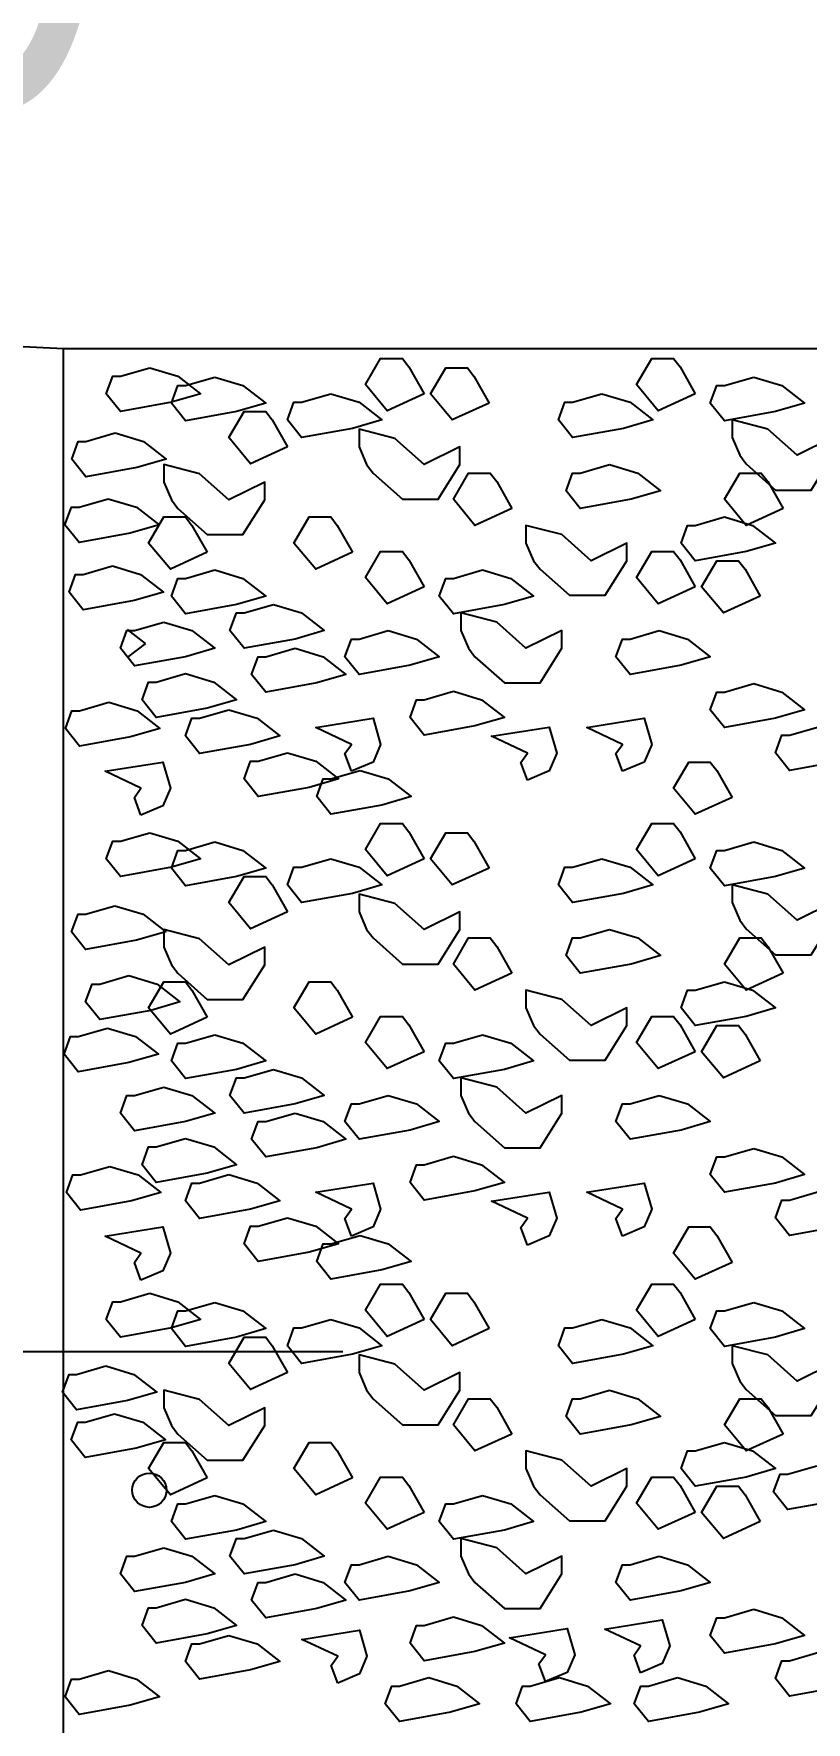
# Model space of a CAD drawing. Header units: metres. Extents: x 113452 to 113666, y -26183 to -26004.
# Drawn here: x 113615.134 to 113615.811, y -26132.095 to -26130.618 of the extents above; entities that cross this region are included whole.
import ezdxf

# ---------------------------------------------------------------- set-up
doc = ezdxf.new("R2010")
doc.units = ezdxf.units.M
doc.header["$MEASUREMENT"] = 0
doc.styles.add('Arial', font='swissc.ttf')

# ---------------------------------------------------------------- blocks, each defined once
blk = doc.blocks.new('RWH1')
at = {"color": 7, "ltscale": 7}
for p, q in [((-4.5856, 2.2432), (-1.3561, 2.0817)), ((-1.3561, 0.5817), (-1.3561, 2.0817)), ((-1.3561, 2.0817), (-0.3561, 2.0817))]:
    blk.add_line(p, q, dxfattribs=at)
at = {"color": 7}
for p, q in [((-1.2937, 1.858), (-1.3074, 1.8685)), ((-1.2937, 1.858), (-1.3074, 1.8476)), ((-1.1441, 1.3207), (-1.8659, 1.3207))]:
    blk.add_line(p, q, dxfattribs=at)
for points in [[(-1.2906, 2.067), (-1.2692, 2.0606), (-1.2519, 2.0472), (-1.2741, 2.0408), (-1.3128, 2.0338), (-1.3235, 2.0472), (-1.3186, 2.0606), (-1.3128, 2.0606)], [(-1.2906, 2.067), (-1.2692, 2.0606), (-1.2519, 2.0472), (-1.2741, 2.0408), (-1.3128, 2.0338), (-1.3235, 2.0472), (-1.3186, 2.0606), (-1.3128, 2.0606)], [(-1.0823, 2.0472), (-1.1103, 2.0344), (-1.1268, 2.0542), (-1.1153, 2.074), (-1.0988, 2.074), (-1.0939, 2.0676)], [(-1.0823, 2.0472), (-1.1103, 2.0344), (-1.1268, 2.0542), (-1.1153, 2.074), (-1.0988, 2.074), (-1.0939, 2.0676)], [(-1.033, 2.0402), (-1.0609, 2.0274), (-1.0774, 2.0472), (-1.0659, 2.067), (-1.0494, 2.067), (-1.0445, 2.0606)], [(-1.033, 2.0402), (-1.0609, 2.0274), (-1.0774, 2.0472), (-1.0659, 2.067), (-1.0494, 2.067), (-1.0445, 2.0606)], [(-0.8766, 2.0472), (-0.9046, 2.0344), (-0.921, 2.0542), (-0.9095, 2.074), (-0.8931, 2.074), (-0.8881, 2.0676)], [(-0.8766, 2.0472), (-0.9046, 2.0344), (-0.921, 2.0542), (-0.9095, 2.074), (-0.8931, 2.074), (-0.8881, 2.0676)], [(-1.2412, 2.06), (-1.2198, 2.0536), (-1.2025, 2.0402), (-1.2247, 2.0338), (-1.2634, 2.0268), (-1.2741, 2.0402), (-1.2692, 2.0536), (-1.2634, 2.0536)], [(-1.2412, 2.06), (-1.2198, 2.0536), (-1.2025, 2.0402), (-1.2247, 2.0338), (-1.2634, 2.0268), (-1.2741, 2.0402), (-1.2692, 2.0536), (-1.2634, 2.0536)], [(-0.8321, 2.06), (-0.8108, 2.0536), (-0.7935, 2.0402), (-0.8157, 2.0338), (-0.8544, 2.0268), (-0.8651, 2.0402), (-0.8601, 2.0536), (-0.8544, 2.0536)], [(-0.8321, 2.06), (-0.8108, 2.0536), (-0.7935, 2.0402), (-0.8157, 2.0338), (-0.8544, 2.0268), (-0.8651, 2.0402), (-0.8601, 2.0536), (-0.8544, 2.0536)], [(-1.1531, 2.0472), (-1.1317, 2.0408), (-1.1144, 2.0274), (-1.1367, 2.021), (-1.1753, 2.014), (-1.186, 2.0274), (-1.1811, 2.0408), (-1.1753, 2.0408)], [(-1.1531, 2.0472), (-1.1317, 2.0408), (-1.1144, 2.0274), (-1.1367, 2.021), (-1.1753, 2.014), (-1.186, 2.0274), (-1.1811, 2.0408), (-1.1753, 2.0408)], [(-0.9474, 2.0472), (-0.926, 2.0408), (-0.9087, 2.0274), (-0.9309, 2.021), (-0.9696, 2.014), (-0.9803, 2.0274), (-0.9754, 2.0408), (-0.9696, 2.0408)], [(-0.9474, 2.0472), (-0.926, 2.0408), (-0.9087, 2.0274), (-0.9309, 2.021), (-0.9696, 2.014), (-0.9803, 2.0274), (-0.9754, 2.0408), (-0.9696, 2.0408)], [(-1.186, 2.007), (-1.214, 1.9942), (-1.2305, 2.014), (-1.219, 2.0338), (-1.2025, 2.0338), (-1.1976, 2.0274)], [(-1.186, 2.007), (-1.214, 1.9942), (-1.2305, 2.014), (-1.219, 2.0338), (-1.2025, 2.0338), (-1.1976, 2.0274)], [(-0.8379, 1.9942), (-0.8157, 1.9743), (-0.7885, 1.9743), (-0.7721, 2.0006), (-0.7721, 2.014), (-0.7992, 2.0006), (-0.8215, 2.0204), (-0.8486, 2.0274), (-0.8486, 2.014), (-0.8428, 2.0006)], [(-0.8379, 1.9942), (-0.8157, 1.9743), (-0.7885, 1.9743), (-0.7721, 2.0006), (-0.7721, 2.014), (-0.7992, 2.0006), (-0.8215, 2.0204), (-0.8486, 2.0274), (-0.8486, 2.014), (-0.8428, 2.0006)], [(-1.3168, 2.0176), (-1.2954, 2.0112), (-1.2781, 1.9978), (-1.3004, 1.9914), (-1.339, 1.9844), (-1.3497, 1.9978), (-1.3448, 2.0112), (-1.339, 2.0112)], [(-1.3168, 2.0176), (-1.2954, 2.0112), (-1.2781, 1.9978), (-1.3004, 1.9914), (-1.339, 1.9844), (-1.3497, 1.9978), (-1.3448, 2.0112), (-1.339, 2.0112)], [(-1.121, 1.9872), (-1.0988, 1.9674), (-1.0716, 1.9674), (-1.0552, 1.9936), (-1.0552, 2.007), (-1.0823, 1.9936), (-1.1046, 2.0134), (-1.1317, 2.0204), (-1.1317, 2.007), (-1.126, 1.9936)], [(-1.121, 1.9872), (-1.0988, 1.9674), (-1.0716, 1.9674), (-1.0552, 1.9936), (-1.0552, 2.007), (-1.0823, 1.9936), (-1.1046, 2.0134), (-1.1317, 2.0204), (-1.1317, 2.007), (-1.126, 1.9936)], [(-1.2692, 1.9604), (-1.2469, 1.9405), (-1.2198, 1.9405), (-1.2033, 1.9668), (-1.2033, 1.9802), (-1.2305, 1.9668), (-1.2527, 1.9866), (-1.2799, 1.9936), (-1.2799, 1.9802), (-1.2741, 1.9668)], [(-1.2692, 1.9604), (-1.2469, 1.9405), (-1.2198, 1.9405), (-1.2033, 1.9668), (-1.2033, 1.9802), (-1.2305, 1.9668), (-1.2527, 1.9866), (-1.2799, 1.9936), (-1.2799, 1.9802), (-1.2741, 1.9668)], [(-1.0157, 1.9604), (-1.0437, 1.9475), (-1.0601, 1.9674), (-1.0486, 1.9872), (-1.0321, 1.9872), (-1.0272, 1.9808)], [(-1.0157, 1.9604), (-1.0437, 1.9475), (-1.0601, 1.9674), (-1.0486, 1.9872), (-1.0321, 1.9872), (-1.0272, 1.9808)], [(-0.9416, 1.9936), (-0.9202, 1.9872), (-0.9029, 1.9738), (-0.9251, 1.9674), (-0.9638, 1.9604), (-0.9745, 1.9738), (-0.9696, 1.9872), (-0.9638, 1.9872)], [(-0.9416, 1.9936), (-0.9202, 1.9872), (-0.9029, 1.9738), (-0.9251, 1.9674), (-0.9638, 1.9604), (-0.9745, 1.9738), (-0.9696, 1.9872), (-0.9638, 1.9872)], [(-0.8099, 1.9604), (-0.8379, 1.9475), (-0.8544, 1.9674), (-0.8428, 1.9872), (-0.8264, 1.9872), (-0.8215, 1.9808)], [(-0.8099, 1.9604), (-0.8379, 1.9475), (-0.8544, 1.9674), (-0.8428, 1.9872), (-0.8264, 1.9872), (-0.8215, 1.9808)], [(-1.322, 1.9677), (-1.3006, 1.9613), (-1.2833, 1.9479), (-1.3055, 1.9415), (-1.3442, 1.9345), (-1.3549, 1.9479), (-1.3499, 1.9613), (-1.3442, 1.9613)], [(-1.2469, 1.9271), (-1.2749, 1.9143), (-1.2914, 1.9341), (-1.2799, 1.954), (-1.2634, 1.954), (-1.2585, 1.9475)], [(-1.2469, 1.9271), (-1.2749, 1.9143), (-1.2914, 1.9341), (-1.2799, 1.954), (-1.2634, 1.954), (-1.2585, 1.9475)], [(-1.1367, 1.9271), (-1.1646, 1.9143), (-1.1811, 1.9341), (-1.1696, 1.954), (-1.1531, 1.954), (-1.1482, 1.9475)], [(-1.1367, 1.9271), (-1.1646, 1.9143), (-1.1811, 1.9341), (-1.1696, 1.954), (-1.1531, 1.954), (-1.1482, 1.9475)], [(-0.9943, 1.9143), (-0.9721, 1.8945), (-0.9449, 1.8945), (-0.9284, 1.9207), (-0.9284, 1.9341), (-0.9556, 1.9207), (-0.9778, 1.9405), (-1.005, 1.9475), (-1.005, 1.9341), (-0.9992, 1.9207)], [(-0.9943, 1.9143), (-0.9721, 1.8945), (-0.9449, 1.8945), (-0.9284, 1.9207), (-0.9284, 1.9341), (-0.9556, 1.9207), (-0.9778, 1.9405), (-1.005, 1.9475), (-1.005, 1.9341), (-0.9992, 1.9207)], [(-0.8544, 1.954), (-0.833, 1.9475), (-0.8157, 1.9341), (-0.8379, 1.9277), (-0.8766, 1.9207), (-0.8873, 1.9341), (-0.8824, 1.9475), (-0.8766, 1.9475)], [(-0.8544, 1.954), (-0.833, 1.9475), (-0.8157, 1.9341), (-0.8379, 1.9277), (-0.8766, 1.9207), (-0.8873, 1.9341), (-0.8824, 1.9475), (-0.8766, 1.9475)], [(-1.0823, 1.9009), (-1.1103, 1.8881), (-1.1268, 1.9079), (-1.1153, 1.9277), (-1.0988, 1.9277), (-1.0939, 1.9213)], [(-1.0823, 1.9009), (-1.1103, 1.8881), (-1.1268, 1.9079), (-1.1153, 1.9277), (-1.0988, 1.9277), (-1.0939, 1.9213)], [(-0.8766, 1.9009), (-0.9046, 1.8881), (-0.921, 1.9079), (-0.9095, 1.9277), (-0.8931, 1.9277), (-0.8881, 1.9213)], [(-0.8766, 1.9009), (-0.9046, 1.8881), (-0.921, 1.9079), (-0.9095, 1.9277), (-0.8931, 1.9277), (-0.8881, 1.9213)], [(-0.8272, 1.8939), (-0.8552, 1.8811), (-0.8717, 1.9009), (-0.8601, 1.9207), (-0.8437, 1.9207), (-0.8387, 1.9143)], [(-0.8272, 1.8939), (-0.8552, 1.8811), (-0.8717, 1.9009), (-0.8601, 1.9207), (-0.8437, 1.9207), (-0.8387, 1.9143)], [(-1.3189, 1.9167), (-1.2975, 1.9103), (-1.2802, 1.8969), (-1.3024, 1.8905), (-1.3411, 1.8835), (-1.3518, 1.8969), (-1.3468, 1.9103), (-1.3411, 1.9103)], [(-1.2412, 1.9137), (-1.2198, 1.9073), (-1.2025, 1.8939), (-1.2247, 1.8875), (-1.2634, 1.8805), (-1.2741, 1.8939), (-1.2692, 1.9073), (-1.2634, 1.9073)], [(-1.2412, 1.9137), (-1.2198, 1.9073), (-1.2025, 1.8939), (-1.2247, 1.8875), (-1.2634, 1.8805), (-1.2741, 1.8939), (-1.2692, 1.9073), (-1.2634, 1.9073)], [(-1.0379, 1.9137), (-1.0165, 1.9073), (-0.9992, 1.8939), (-1.0214, 1.8875), (-1.0601, 1.8805), (-1.0708, 1.8939), (-1.0659, 1.9073), (-1.0601, 1.9073)], [(-1.0379, 1.9137), (-1.0165, 1.9073), (-0.9992, 1.8939), (-1.0214, 1.8875), (-1.0601, 1.8805), (-1.0708, 1.8939), (-1.0659, 1.9073), (-1.0601, 1.9073)], [(-1.1967, 1.8875), (-1.1753, 1.8811), (-1.1581, 1.8677), (-1.1803, 1.8613), (-1.219, 1.8543), (-1.2297, 1.8677), (-1.2247, 1.8811), (-1.219, 1.8811)], [(-1.1967, 1.8875), (-1.1753, 1.8811), (-1.1581, 1.8677), (-1.1803, 1.8613), (-1.219, 1.8543), (-1.2297, 1.8677), (-1.2247, 1.8811), (-1.219, 1.8811)], [(-1.2799, 1.8741), (-1.2585, 1.8677), (-1.2412, 1.8543), (-1.2634, 1.8479), (-1.3021, 1.8409), (-1.3128, 1.8543), (-1.3079, 1.8677), (-1.3021, 1.8677)], [(-1.2799, 1.8741), (-1.2585, 1.8677), (-1.2412, 1.8543), (-1.2634, 1.8479), (-1.3021, 1.8409), (-1.3128, 1.8543), (-1.3079, 1.8677), (-1.3021, 1.8677)], [(-1.0437, 1.8479), (-1.0214, 1.8281), (-0.9943, 1.8281), (-0.9778, 1.8543), (-0.9778, 1.8677), (-1.005, 1.8543), (-1.0272, 1.8741), (-1.0544, 1.8811), (-1.0544, 1.8677), (-1.0486, 1.8543)], [(-1.0437, 1.8479), (-1.0214, 1.8281), (-0.9943, 1.8281), (-0.9778, 1.8543), (-0.9778, 1.8677), (-1.005, 1.8543), (-1.0272, 1.8741), (-1.0544, 1.8811), (-1.0544, 1.8677), (-1.0486, 1.8543)], [(-1.1095, 1.8677), (-1.0881, 1.8613), (-1.0708, 1.8479), (-1.093, 1.8415), (-1.1317, 1.8345), (-1.1424, 1.8479), (-1.1375, 1.8613), (-1.1317, 1.8613)], [(-1.1095, 1.8677), (-1.0881, 1.8613), (-1.0708, 1.8479), (-1.093, 1.8415), (-1.1317, 1.8345), (-1.1424, 1.8479), (-1.1375, 1.8613), (-1.1317, 1.8613)], [(-0.9038, 1.8677), (-0.8824, 1.8613), (-0.8651, 1.8479), (-0.8873, 1.8415), (-0.926, 1.8345), (-0.9367, 1.8479), (-0.9317, 1.8613), (-0.926, 1.8613)], [(-0.9038, 1.8677), (-0.8824, 1.8613), (-0.8651, 1.8479), (-0.8873, 1.8415), (-0.926, 1.8345), (-0.9367, 1.8479), (-0.9317, 1.8613), (-0.926, 1.8613)], [(-1.1803, 1.8543), (-1.1589, 1.8479), (-1.1416, 1.8345), (-1.1638, 1.8281), (-1.2025, 1.8211), (-1.2132, 1.8345), (-1.2083, 1.8479), (-1.2025, 1.8479)], [(-1.1803, 1.8543), (-1.1589, 1.8479), (-1.1416, 1.8345), (-1.1638, 1.8281), (-1.2025, 1.8211), (-1.2132, 1.8345), (-1.2083, 1.8479), (-1.2025, 1.8479)], [(-1.2634, 1.8351), (-1.242, 1.8286), (-1.2247, 1.8152), (-1.2469, 1.8088), (-1.2856, 1.8018), (-1.2963, 1.8152), (-1.2914, 1.8286), (-1.2856, 1.8286)], [(-1.2634, 1.8351), (-1.242, 1.8286), (-1.2247, 1.8152), (-1.2469, 1.8088), (-1.2856, 1.8018), (-1.2963, 1.8152), (-1.2914, 1.8286), (-1.2856, 1.8286)], [(-1.0601, 1.8217), (-1.0387, 1.8152), (-1.0214, 1.8018), (-1.0437, 1.7954), (-1.0823, 1.7884), (-1.093, 1.8018), (-1.0881, 1.8152), (-1.0823, 1.8152)], [(-1.0601, 1.8217), (-1.0387, 1.8152), (-1.0214, 1.8018), (-1.0437, 1.7954), (-1.0823, 1.7884), (-1.093, 1.8018), (-1.0881, 1.8152), (-1.0823, 1.8152)], [(-0.8321, 1.8275), (-0.8108, 1.8211), (-0.7935, 1.8077), (-0.8157, 1.8013), (-0.8544, 1.7943), (-0.8651, 1.8077), (-0.8601, 1.8211), (-0.8544, 1.8211)], [(-0.8321, 1.8275), (-0.8108, 1.8211), (-0.7935, 1.8077), (-0.8157, 1.8013), (-0.8544, 1.7943), (-0.8651, 1.8077), (-0.8601, 1.8211), (-0.8544, 1.8211)], [(-1.3216, 1.8133), (-1.3002, 1.8069), (-1.2829, 1.7935), (-1.3051, 1.7871), (-1.3438, 1.7801), (-1.3545, 1.7935), (-1.3496, 1.8069), (-1.3438, 1.8069)], [(-1.2305, 1.8077), (-1.2091, 1.8013), (-1.1918, 1.7879), (-1.214, 1.7814), (-1.2527, 1.7744), (-1.2634, 1.7879), (-1.2585, 1.8013), (-1.2527, 1.8013)], [(-1.2305, 1.8077), (-1.2091, 1.8013), (-1.1918, 1.7879), (-1.214, 1.7814), (-1.2527, 1.7744), (-1.2634, 1.7879), (-1.2585, 1.8013), (-1.2527, 1.8013)], [(-1.1375, 1.761), (-1.1424, 1.7744), (-1.1375, 1.7814), (-1.1646, 1.7943), (-1.121, 1.8013), (-1.1153, 1.7814), (-1.121, 1.768)], [(-1.1375, 1.761), (-1.1424, 1.7744), (-1.1375, 1.7814), (-1.1646, 1.7943), (-1.121, 1.8013), (-1.1153, 1.7814), (-1.121, 1.768)], [(-1.0039, 1.7543), (-1.0088, 1.7677), (-1.0039, 1.7747), (-1.0311, 1.7875), (-0.9874, 1.7945), (-0.9817, 1.7747), (-0.9874, 1.7613)], [(-1.0039, 1.7543), (-1.0088, 1.7677), (-1.0039, 1.7747), (-1.0311, 1.7875), (-0.9874, 1.7945), (-0.9817, 1.7747), (-0.9874, 1.7613)], [(-0.9317, 1.761), (-0.9367, 1.7744), (-0.9317, 1.7814), (-0.9589, 1.7943), (-0.9153, 1.8013), (-0.9095, 1.7814), (-0.9153, 1.768)], [(-0.9317, 1.761), (-0.9367, 1.7744), (-0.9317, 1.7814), (-0.9589, 1.7943), (-0.9153, 1.8013), (-0.9095, 1.7814), (-0.9153, 1.768)], [(-0.7828, 1.7948), (-0.7614, 1.7884), (-0.7441, 1.775), (-0.7663, 1.7686), (-0.805, 1.7616), (-0.8157, 1.775), (-0.8108, 1.7884), (-0.805, 1.7884)], [(-0.7828, 1.7948), (-0.7614, 1.7884), (-0.7441, 1.775), (-0.7663, 1.7686), (-0.805, 1.7616), (-0.8157, 1.775), (-0.8108, 1.7884), (-0.805, 1.7884)], [(-1.2972, 1.7278), (-1.3021, 1.7412), (-1.2972, 1.7482), (-1.3243, 1.761), (-1.2807, 1.768), (-1.2749, 1.7482), (-1.2807, 1.7348)], [(-1.2972, 1.7278), (-1.3021, 1.7412), (-1.2972, 1.7482), (-1.3243, 1.761), (-1.2807, 1.768), (-1.2749, 1.7482), (-1.2807, 1.7348)], [(-1.186, 1.775), (-1.1646, 1.7686), (-1.1474, 1.7552), (-1.1696, 1.7488), (-1.2083, 1.7418), (-1.219, 1.7552), (-1.214, 1.7686), (-1.2083, 1.7686)], [(-1.186, 1.775), (-1.1646, 1.7686), (-1.1474, 1.7552), (-1.1696, 1.7488), (-1.2083, 1.7418), (-1.219, 1.7552), (-1.214, 1.7686), (-1.2083, 1.7686)], [(-0.8486, 1.7412), (-0.8766, 1.7284), (-0.8931, 1.7482), (-0.8815, 1.768), (-0.8651, 1.768), (-0.8601, 1.7616)], [(-0.8486, 1.7412), (-0.8766, 1.7284), (-0.8931, 1.7482), (-0.8815, 1.768), (-0.8651, 1.768), (-0.8601, 1.7616)], [(-1.1309, 1.7616), (-1.1095, 1.7552), (-1.0922, 1.7418), (-1.1144, 1.7354), (-1.1531, 1.7284), (-1.1638, 1.7418), (-1.1589, 1.7552), (-1.1531, 1.7552)], [(-1.1309, 1.7616), (-1.1095, 1.7552), (-1.0922, 1.7418), (-1.1144, 1.7354), (-1.1531, 1.7284), (-1.1638, 1.7418), (-1.1589, 1.7552), (-1.1531, 1.7552)], [(-1.0823, 1.6946), (-1.1103, 1.6818), (-1.1268, 1.7016), (-1.1153, 1.7214), (-1.0988, 1.7214), (-1.0939, 1.715)], [(-1.0823, 1.6946), (-1.1103, 1.6818), (-1.1268, 1.7016), (-1.1153, 1.7214), (-1.0988, 1.7214), (-1.0939, 1.715)], [(-0.8766, 1.6946), (-0.9046, 1.6818), (-0.921, 1.7016), (-0.9095, 1.7214), (-0.8931, 1.7214), (-0.8881, 1.715)], [(-0.8766, 1.6946), (-0.9046, 1.6818), (-0.921, 1.7016), (-0.9095, 1.7214), (-0.8931, 1.7214), (-0.8881, 1.715)], [(-1.2906, 1.7144), (-1.2692, 1.708), (-1.2519, 1.6946), (-1.2741, 1.6882), (-1.3128, 1.6812), (-1.3235, 1.6946), (-1.3186, 1.708), (-1.3128, 1.708)], [(-1.2906, 1.7144), (-1.2692, 1.708), (-1.2519, 1.6946), (-1.2741, 1.6882), (-1.3128, 1.6812), (-1.3235, 1.6946), (-1.3186, 1.708), (-1.3128, 1.708)], [(-1.2412, 1.7074), (-1.2198, 1.701), (-1.2025, 1.6876), (-1.2247, 1.6812), (-1.2634, 1.6742), (-1.2741, 1.6876), (-1.2692, 1.701), (-1.2634, 1.701)], [(-1.2412, 1.7074), (-1.2198, 1.701), (-1.2025, 1.6876), (-1.2247, 1.6812), (-1.2634, 1.6742), (-1.2741, 1.6876), (-1.2692, 1.701), (-1.2634, 1.701)], [(-1.033, 1.6876), (-1.0609, 1.6748), (-1.0774, 1.6946), (-1.0659, 1.7144), (-1.0494, 1.7144), (-1.0445, 1.708)], [(-1.033, 1.6876), (-1.0609, 1.6748), (-1.0774, 1.6946), (-1.0659, 1.7144), (-1.0494, 1.7144), (-1.0445, 1.708)], [(-0.8321, 1.7074), (-0.8108, 1.701), (-0.7935, 1.6876), (-0.8157, 1.6812), (-0.8544, 1.6742), (-0.8651, 1.6876), (-0.8601, 1.701), (-0.8544, 1.701)], [(-0.8321, 1.7074), (-0.8108, 1.701), (-0.7935, 1.6876), (-0.8157, 1.6812), (-0.8544, 1.6742), (-0.8651, 1.6876), (-0.8601, 1.701), (-0.8544, 1.701)], [(-1.1531, 1.6946), (-1.1317, 1.6882), (-1.1144, 1.6748), (-1.1367, 1.6684), (-1.1753, 1.6614), (-1.186, 1.6748), (-1.1811, 1.6882), (-1.1753, 1.6882)], [(-1.1531, 1.6946), (-1.1317, 1.6882), (-1.1144, 1.6748), (-1.1367, 1.6684), (-1.1753, 1.6614), (-1.186, 1.6748), (-1.1811, 1.6882), (-1.1753, 1.6882)], [(-0.9474, 1.6946), (-0.926, 1.6882), (-0.9087, 1.6748), (-0.9309, 1.6684), (-0.9696, 1.6614), (-0.9803, 1.6748), (-0.9754, 1.6882), (-0.9696, 1.6882)], [(-0.9474, 1.6946), (-0.926, 1.6882), (-0.9087, 1.6748), (-0.9309, 1.6684), (-0.9696, 1.6614), (-0.9803, 1.6748), (-0.9754, 1.6882), (-0.9696, 1.6882)], [(-1.186, 1.6544), (-1.214, 1.6416), (-1.2305, 1.6614), (-1.219, 1.6812), (-1.2025, 1.6812), (-1.1976, 1.6748)], [(-1.186, 1.6544), (-1.214, 1.6416), (-1.2305, 1.6614), (-1.219, 1.6812), (-1.2025, 1.6812), (-1.1976, 1.6748)], [(-1.121, 1.6346), (-1.0988, 1.6148), (-1.0716, 1.6148), (-1.0552, 1.641), (-1.0552, 1.6544), (-1.0823, 1.641), (-1.1046, 1.6608), (-1.1317, 1.6678), (-1.1317, 1.6544), (-1.126, 1.641)], [(-1.121, 1.6346), (-1.0988, 1.6148), (-1.0716, 1.6148), (-1.0552, 1.641), (-1.0552, 1.6544), (-1.0823, 1.641), (-1.1046, 1.6608), (-1.1317, 1.6678), (-1.1317, 1.6544), (-1.126, 1.641)], [(-0.8379, 1.6416), (-0.8157, 1.6218), (-0.7885, 1.6218), (-0.7721, 1.648), (-0.7721, 1.6614), (-0.7992, 1.648), (-0.8215, 1.6678), (-0.8486, 1.6748), (-0.8486, 1.6614), (-0.8428, 1.648)], [(-0.8379, 1.6416), (-0.8157, 1.6218), (-0.7885, 1.6218), (-0.7721, 1.648), (-0.7721, 1.6614), (-0.7992, 1.648), (-0.8215, 1.6678), (-0.8486, 1.6748), (-0.8486, 1.6614), (-0.8428, 1.648)], [(-1.317, 1.659), (-1.2956, 1.6526), (-1.2783, 1.6392), (-1.3005, 1.6328), (-1.3392, 1.6258), (-1.3499, 1.6392), (-1.3449, 1.6526), (-1.3392, 1.6526)], [(-1.317, 1.659), (-1.2956, 1.6526), (-1.2783, 1.6392), (-1.3005, 1.6328), (-1.3392, 1.6258), (-1.3499, 1.6392), (-1.3449, 1.6526), (-1.3392, 1.6526)], [(-1.2692, 1.6078), (-1.2469, 1.588), (-1.2198, 1.588), (-1.2033, 1.6142), (-1.2033, 1.6276), (-1.2305, 1.6142), (-1.2527, 1.634), (-1.2799, 1.641), (-1.2799, 1.6276), (-1.2741, 1.6142)], [(-1.2692, 1.6078), (-1.2469, 1.588), (-1.2198, 1.588), (-1.2033, 1.6142), (-1.2033, 1.6276), (-1.2305, 1.6142), (-1.2527, 1.634), (-1.2799, 1.641), (-1.2799, 1.6276), (-1.2741, 1.6142)], [(-0.9416, 1.641), (-0.9202, 1.6346), (-0.9029, 1.6212), (-0.9251, 1.6148), (-0.9638, 1.6078), (-0.9745, 1.6212), (-0.9696, 1.6346), (-0.9638, 1.6346)], [(-0.9416, 1.641), (-0.9202, 1.6346), (-0.9029, 1.6212), (-0.9251, 1.6148), (-0.9638, 1.6078), (-0.9745, 1.6212), (-0.9696, 1.6346), (-0.9638, 1.6346)], [(-1.0157, 1.6078), (-1.0437, 1.5949), (-1.0601, 1.6148), (-1.0486, 1.6346), (-1.0321, 1.6346), (-1.0272, 1.6282)], [(-1.0157, 1.6078), (-1.0437, 1.5949), (-1.0601, 1.6148), (-1.0486, 1.6346), (-1.0321, 1.6346), (-1.0272, 1.6282)], [(-0.8099, 1.6078), (-0.8379, 1.5949), (-0.8544, 1.6148), (-0.8428, 1.6346), (-0.8264, 1.6346), (-0.8215, 1.6282)], [(-0.8099, 1.6078), (-0.8379, 1.5949), (-0.8544, 1.6148), (-0.8428, 1.6346), (-0.8264, 1.6346), (-0.8215, 1.6282)], [(-1.3063, 1.606), (-1.2849, 1.5996), (-1.2676, 1.5861), (-1.2898, 1.5797), (-1.3285, 1.5727), (-1.3392, 1.5861), (-1.3342, 1.5996), (-1.3285, 1.5996)], [(-1.3063, 1.606), (-1.2849, 1.5996), (-1.2676, 1.5861), (-1.2898, 1.5797), (-1.3285, 1.5727), (-1.3392, 1.5861), (-1.3342, 1.5996), (-1.3285, 1.5996)], [(-1.2469, 1.5745), (-1.2749, 1.5617), (-1.2914, 1.5815), (-1.2799, 1.6014), (-1.2634, 1.6014), (-1.2585, 1.5949)], [(-1.2469, 1.5745), (-1.2749, 1.5617), (-1.2914, 1.5815), (-1.2799, 1.6014), (-1.2634, 1.6014), (-1.2585, 1.5949)], [(-1.1367, 1.5745), (-1.1646, 1.5617), (-1.1811, 1.5815), (-1.1696, 1.6014), (-1.1531, 1.6014), (-1.1482, 1.5949)], [(-1.1367, 1.5745), (-1.1646, 1.5617), (-1.1811, 1.5815), (-1.1696, 1.6014), (-1.1531, 1.6014), (-1.1482, 1.5949)], [(-0.8544, 1.6014), (-0.833, 1.5949), (-0.8157, 1.5815), (-0.8379, 1.5751), (-0.8766, 1.5681), (-0.8873, 1.5815), (-0.8824, 1.5949), (-0.8766, 1.5949)], [(-0.8544, 1.6014), (-0.833, 1.5949), (-0.8157, 1.5815), (-0.8379, 1.5751), (-0.8766, 1.5681), (-0.8873, 1.5815), (-0.8824, 1.5949), (-0.8766, 1.5949)], [(-0.9943, 1.5617), (-0.9721, 1.5419), (-0.9449, 1.5419), (-0.9284, 1.5681), (-0.9284, 1.5815), (-0.9556, 1.5681), (-0.9778, 1.588), (-1.005, 1.5949), (-1.005, 1.5815), (-0.9992, 1.5681)], [(-0.9943, 1.5617), (-0.9721, 1.5419), (-0.9449, 1.5419), (-0.9284, 1.5681), (-0.9284, 1.5815), (-0.9556, 1.5681), (-0.9778, 1.588), (-1.005, 1.5949), (-1.005, 1.5815), (-0.9992, 1.5681)], [(-1.0823, 1.5483), (-1.1103, 1.5355), (-1.1268, 1.5553), (-1.1153, 1.5751), (-1.0988, 1.5751), (-1.0939, 1.5687)], [(-1.0823, 1.5483), (-1.1103, 1.5355), (-1.1268, 1.5553), (-1.1153, 1.5751), (-1.0988, 1.5751), (-1.0939, 1.5687)], [(-0.8766, 1.5483), (-0.9046, 1.5355), (-0.921, 1.5553), (-0.9095, 1.5751), (-0.8931, 1.5751), (-0.8881, 1.5687)], [(-0.8766, 1.5483), (-0.9046, 1.5355), (-0.921, 1.5553), (-0.9095, 1.5751), (-0.8931, 1.5751), (-0.8881, 1.5687)], [(-1.3227, 1.5663), (-1.3013, 1.5599), (-1.284, 1.5465), (-1.3063, 1.5401), (-1.3449, 1.5331), (-1.3556, 1.5465), (-1.3507, 1.5599), (-1.3449, 1.5599)], [(-0.8272, 1.5413), (-0.8552, 1.5285), (-0.8717, 1.5483), (-0.8601, 1.5681), (-0.8437, 1.5681), (-0.8387, 1.5617)], [(-0.8272, 1.5413), (-0.8552, 1.5285), (-0.8717, 1.5483), (-0.8601, 1.5681), (-0.8437, 1.5681), (-0.8387, 1.5617)], [(-1.2412, 1.5611), (-1.2198, 1.5547), (-1.2025, 1.5413), (-1.2247, 1.5349), (-1.2634, 1.5279), (-1.2741, 1.5413), (-1.2692, 1.5547), (-1.2634, 1.5547)], [(-1.2412, 1.5611), (-1.2198, 1.5547), (-1.2025, 1.5413), (-1.2247, 1.5349), (-1.2634, 1.5279), (-1.2741, 1.5413), (-1.2692, 1.5547), (-1.2634, 1.5547)], [(-1.0379, 1.5611), (-1.0165, 1.5547), (-0.9992, 1.5413), (-1.0214, 1.5349), (-1.0601, 1.5279), (-1.0708, 1.5413), (-1.0659, 1.5547), (-1.0601, 1.5547)], [(-1.0379, 1.5611), (-1.0165, 1.5547), (-0.9992, 1.5413), (-1.0214, 1.5349), (-1.0601, 1.5279), (-1.0708, 1.5413), (-1.0659, 1.5547), (-1.0601, 1.5547)], [(-1.1967, 1.5349), (-1.1753, 1.5285), (-1.1581, 1.5151), (-1.1803, 1.5087), (-1.219, 1.5017), (-1.2297, 1.5151), (-1.2247, 1.5285), (-1.219, 1.5285)], [(-1.1967, 1.5349), (-1.1753, 1.5285), (-1.1581, 1.5151), (-1.1803, 1.5087), (-1.219, 1.5017), (-1.2297, 1.5151), (-1.2247, 1.5285), (-1.219, 1.5285)], [(-1.0437, 1.4953), (-1.0214, 1.4755), (-0.9943, 1.4755), (-0.9778, 1.5017), (-0.9778, 1.5151), (-1.005, 1.5017), (-1.0272, 1.5215), (-1.0544, 1.5285), (-1.0544, 1.5151), (-1.0486, 1.5017)], [(-1.0437, 1.4953), (-1.0214, 1.4755), (-0.9943, 1.4755), (-0.9778, 1.5017), (-0.9778, 1.5151), (-1.005, 1.5017), (-1.0272, 1.5215), (-1.0544, 1.5285), (-1.0544, 1.5151), (-1.0486, 1.5017)], [(-1.2799, 1.5215), (-1.2585, 1.5151), (-1.2412, 1.5017), (-1.2634, 1.4953), (-1.3021, 1.4883), (-1.3128, 1.5017), (-1.3079, 1.5151), (-1.3021, 1.5151)], [(-1.2799, 1.5215), (-1.2585, 1.5151), (-1.2412, 1.5017), (-1.2634, 1.4953), (-1.3021, 1.4883), (-1.3128, 1.5017), (-1.3079, 1.5151), (-1.3021, 1.5151)], [(-1.1095, 1.5151), (-1.0881, 1.5087), (-1.0708, 1.4953), (-1.093, 1.4889), (-1.1317, 1.4819), (-1.1424, 1.4953), (-1.1375, 1.5087), (-1.1317, 1.5087)], [(-1.1095, 1.5151), (-1.0881, 1.5087), (-1.0708, 1.4953), (-1.093, 1.4889), (-1.1317, 1.4819), (-1.1424, 1.4953), (-1.1375, 1.5087), (-1.1317, 1.5087)], [(-0.9038, 1.5151), (-0.8824, 1.5087), (-0.8651, 1.4953), (-0.8873, 1.4889), (-0.926, 1.4819), (-0.9367, 1.4953), (-0.9317, 1.5087), (-0.926, 1.5087)], [(-0.9038, 1.5151), (-0.8824, 1.5087), (-0.8651, 1.4953), (-0.8873, 1.4889), (-0.926, 1.4819), (-0.9367, 1.4953), (-0.9317, 1.5087), (-0.926, 1.5087)], [(-1.1803, 1.5017), (-1.1589, 1.4953), (-1.1416, 1.4819), (-1.1638, 1.4755), (-1.2025, 1.4685), (-1.2132, 1.4819), (-1.2083, 1.4953), (-1.2025, 1.4953)], [(-1.1803, 1.5017), (-1.1589, 1.4953), (-1.1416, 1.4819), (-1.1638, 1.4755), (-1.2025, 1.4685), (-1.2132, 1.4819), (-1.2083, 1.4953), (-1.2025, 1.4953)], [(-1.2634, 1.4825), (-1.242, 1.4761), (-1.2247, 1.4626), (-1.2469, 1.4562), (-1.2856, 1.4492), (-1.2963, 1.4626), (-1.2914, 1.4761), (-1.2856, 1.4761)], [(-1.2634, 1.4825), (-1.242, 1.4761), (-1.2247, 1.4626), (-1.2469, 1.4562), (-1.2856, 1.4492), (-1.2963, 1.4626), (-1.2914, 1.4761), (-1.2856, 1.4761)], [(-0.8321, 1.4749), (-0.8108, 1.4685), (-0.7935, 1.4551), (-0.8157, 1.4487), (-0.8544, 1.4417), (-0.8651, 1.4551), (-0.8601, 1.4685), (-0.8544, 1.4685)], [(-0.8321, 1.4749), (-0.8108, 1.4685), (-0.7935, 1.4551), (-0.8157, 1.4487), (-0.8544, 1.4417), (-0.8651, 1.4551), (-0.8601, 1.4685), (-0.8544, 1.4685)], [(-1.3208, 1.4614), (-1.2994, 1.455), (-1.2821, 1.4416), (-1.3043, 1.4352), (-1.343, 1.4282), (-1.3537, 1.4416), (-1.3488, 1.455), (-1.343, 1.455)], [(-1.0601, 1.4691), (-1.0387, 1.4626), (-1.0214, 1.4492), (-1.0437, 1.4428), (-1.0823, 1.4358), (-1.093, 1.4492), (-1.0881, 1.4626), (-1.0823, 1.4626)], [(-1.0601, 1.4691), (-1.0387, 1.4626), (-1.0214, 1.4492), (-1.0437, 1.4428), (-1.0823, 1.4358), (-1.093, 1.4492), (-1.0881, 1.4626), (-1.0823, 1.4626)], [(-1.2305, 1.4551), (-1.2091, 1.4487), (-1.1918, 1.4353), (-1.214, 1.4288), (-1.2527, 1.4219), (-1.2634, 1.4353), (-1.2585, 1.4487), (-1.2527, 1.4487)], [(-1.2305, 1.4551), (-1.2091, 1.4487), (-1.1918, 1.4353), (-1.214, 1.4288), (-1.2527, 1.4219), (-1.2634, 1.4353), (-1.2585, 1.4487), (-1.2527, 1.4487)], [(-1.1375, 1.4084), (-1.1424, 1.4219), (-1.1375, 1.4288), (-1.1646, 1.4417), (-1.121, 1.4487), (-1.1153, 1.4288), (-1.121, 1.4154)], [(-1.1375, 1.4084), (-1.1424, 1.4219), (-1.1375, 1.4288), (-1.1646, 1.4417), (-1.121, 1.4487), (-1.1153, 1.4288), (-1.121, 1.4154)], [(-0.9317, 1.4084), (-0.9367, 1.4219), (-0.9317, 1.4288), (-0.9589, 1.4417), (-0.9153, 1.4487), (-0.9095, 1.4288), (-0.9153, 1.4154)], [(-0.9317, 1.4084), (-0.9367, 1.4219), (-0.9317, 1.4288), (-0.9589, 1.4417), (-0.9153, 1.4487), (-0.9095, 1.4288), (-0.9153, 1.4154)], [(-1.0039, 1.4017), (-1.0088, 1.4151), (-1.0039, 1.4221), (-1.0311, 1.4349), (-0.9874, 1.4419), (-0.9817, 1.4221), (-0.9874, 1.4087)], [(-1.0039, 1.4017), (-1.0088, 1.4151), (-1.0039, 1.4221), (-1.0311, 1.4349), (-0.9874, 1.4419), (-0.9817, 1.4221), (-0.9874, 1.4087)], [(-0.7828, 1.4423), (-0.7614, 1.4358), (-0.7441, 1.4224), (-0.7663, 1.416), (-0.805, 1.409), (-0.8157, 1.4224), (-0.8108, 1.4358), (-0.805, 1.4358)], [(-0.7828, 1.4423), (-0.7614, 1.4358), (-0.7441, 1.4224), (-0.7663, 1.416), (-0.805, 1.409), (-0.8157, 1.4224), (-0.8108, 1.4358), (-0.805, 1.4358)], [(-1.186, 1.4224), (-1.1646, 1.416), (-1.1474, 1.4026), (-1.1696, 1.3962), (-1.2083, 1.3892), (-1.219, 1.4026), (-1.214, 1.416), (-1.2083, 1.416)], [(-1.186, 1.4224), (-1.1646, 1.416), (-1.1474, 1.4026), (-1.1696, 1.3962), (-1.2083, 1.3892), (-1.219, 1.4026), (-1.214, 1.416), (-1.2083, 1.416)], [(-1.2972, 1.3752), (-1.3021, 1.3886), (-1.2972, 1.3956), (-1.3243, 1.4084), (-1.2807, 1.4154), (-1.2749, 1.3956), (-1.2807, 1.3822)], [(-1.2972, 1.3752), (-1.3021, 1.3886), (-1.2972, 1.3956), (-1.3243, 1.4084), (-1.2807, 1.4154), (-1.2749, 1.3956), (-1.2807, 1.3822)], [(-1.1309, 1.409), (-1.1095, 1.4026), (-1.0922, 1.3892), (-1.1144, 1.3828), (-1.1531, 1.3758), (-1.1638, 1.3892), (-1.1589, 1.4026), (-1.1531, 1.4026)], [(-1.1309, 1.409), (-1.1095, 1.4026), (-1.0922, 1.3892), (-1.1144, 1.3828), (-1.1531, 1.3758), (-1.1638, 1.3892), (-1.1589, 1.4026), (-1.1531, 1.4026)], [(-0.8486, 1.3886), (-0.8766, 1.3758), (-0.8931, 1.3956), (-0.8815, 1.4154), (-0.8651, 1.4154), (-0.8601, 1.409)], [(-0.8486, 1.3886), (-0.8766, 1.3758), (-0.8931, 1.3956), (-0.8815, 1.4154), (-0.8651, 1.4154), (-0.8601, 1.409)], [(-1.0823, 1.3453), (-1.1103, 1.3324), (-1.1268, 1.3523), (-1.1153, 1.3721), (-1.0988, 1.3721), (-1.0939, 1.3657)], [(-1.0823, 1.3453), (-1.1103, 1.3324), (-1.1268, 1.3523), (-1.1153, 1.3721), (-1.0988, 1.3721), (-1.0939, 1.3657)], [(-0.8766, 1.3453), (-0.9046, 1.3324), (-0.921, 1.3523), (-0.9095, 1.3721), (-0.8931, 1.3721), (-0.8881, 1.3657)], [(-0.8766, 1.3453), (-0.9046, 1.3324), (-0.921, 1.3523), (-0.9095, 1.3721), (-0.8931, 1.3721), (-0.8881, 1.3657)], [(-1.2906, 1.3651), (-1.2692, 1.3587), (-1.2519, 1.3453), (-1.2741, 1.3389), (-1.3128, 1.3319), (-1.3235, 1.3453), (-1.3186, 1.3587), (-1.3128, 1.3587)], [(-1.2906, 1.3651), (-1.2692, 1.3587), (-1.2519, 1.3453), (-1.2741, 1.3389), (-1.3128, 1.3319), (-1.3235, 1.3453), (-1.3186, 1.3587), (-1.3128, 1.3587)], [(-1.2412, 1.3581), (-1.2198, 1.3517), (-1.2025, 1.3383), (-1.2247, 1.3319), (-1.2634, 1.3249), (-1.2741, 1.3383), (-1.2692, 1.3517), (-1.2634, 1.3517)], [(-1.2412, 1.3581), (-1.2198, 1.3517), (-1.2025, 1.3383), (-1.2247, 1.3319), (-1.2634, 1.3249), (-1.2741, 1.3383), (-1.2692, 1.3517), (-1.2634, 1.3517)], [(-1.033, 1.3383), (-1.0609, 1.3254), (-1.0774, 1.3453), (-1.0659, 1.3651), (-1.0494, 1.3651), (-1.0445, 1.3587)], [(-1.033, 1.3383), (-1.0609, 1.3254), (-1.0774, 1.3453), (-1.0659, 1.3651), (-1.0494, 1.3651), (-1.0445, 1.3587)], [(-0.8321, 1.3581), (-0.8108, 1.3517), (-0.7935, 1.3383), (-0.8157, 1.3319), (-0.8544, 1.3249), (-0.8651, 1.3383), (-0.8601, 1.3517), (-0.8544, 1.3517)], [(-0.8321, 1.3581), (-0.8108, 1.3517), (-0.7935, 1.3383), (-0.8157, 1.3319), (-0.8544, 1.3249), (-0.8651, 1.3383), (-0.8601, 1.3517), (-0.8544, 1.3517)], [(-1.1531, 1.3453), (-1.1317, 1.3389), (-1.1144, 1.3254), (-1.1367, 1.319), (-1.1753, 1.312), (-1.186, 1.3254), (-1.1811, 1.3389), (-1.1753, 1.3389)], [(-1.1531, 1.3453), (-1.1317, 1.3389), (-1.1144, 1.3254), (-1.1367, 1.319), (-1.1753, 1.312), (-1.186, 1.3254), (-1.1811, 1.3389), (-1.1753, 1.3389)], [(-0.9474, 1.3453), (-0.926, 1.3389), (-0.9087, 1.3254), (-0.9309, 1.319), (-0.9696, 1.312), (-0.9803, 1.3254), (-0.9754, 1.3389), (-0.9696, 1.3389)], [(-0.9474, 1.3453), (-0.926, 1.3389), (-0.9087, 1.3254), (-0.9309, 1.319), (-0.9696, 1.312), (-0.9803, 1.3254), (-0.9754, 1.3389), (-0.9696, 1.3389)], [(-1.186, 1.3051), (-1.214, 1.2922), (-1.2305, 1.312), (-1.219, 1.3319), (-1.2025, 1.3319), (-1.1976, 1.3254)], [(-1.186, 1.3051), (-1.214, 1.2922), (-1.2305, 1.312), (-1.219, 1.3319), (-1.2025, 1.3319), (-1.1976, 1.3254)], [(-0.8379, 1.2922), (-0.8157, 1.2724), (-0.7885, 1.2724), (-0.7721, 1.2986), (-0.7721, 1.312), (-0.7992, 1.2986), (-0.8215, 1.3185), (-0.8486, 1.3254), (-0.8486, 1.312), (-0.8428, 1.2986)], [(-0.8379, 1.2922), (-0.8157, 1.2724), (-0.7885, 1.2724), (-0.7721, 1.2986), (-0.7721, 1.312), (-0.7992, 1.2986), (-0.8215, 1.3185), (-0.8486, 1.3254), (-0.8486, 1.312), (-0.8428, 1.2986)], [(-1.3238, 1.31), (-1.3025, 1.3036), (-1.2852, 1.2902), (-1.3074, 1.2838), (-1.3461, 1.2768), (-1.3568, 1.2902), (-1.3518, 1.3036), (-1.3461, 1.3036)], [(-1.121, 1.2852), (-1.0988, 1.2654), (-1.0716, 1.2654), (-1.0552, 1.2916), (-1.0552, 1.3051), (-1.0823, 1.2916), (-1.1046, 1.3115), (-1.1317, 1.3185), (-1.1317, 1.3051), (-1.126, 1.2916)], [(-1.121, 1.2852), (-1.0988, 1.2654), (-1.0716, 1.2654), (-1.0552, 1.2916), (-1.0552, 1.3051), (-1.0823, 1.2916), (-1.1046, 1.3115), (-1.1317, 1.3185), (-1.1317, 1.3051), (-1.126, 1.2916)], [(-1.2692, 1.2584), (-1.2469, 1.2386), (-1.2198, 1.2386), (-1.2033, 1.2648), (-1.2033, 1.2782), (-1.2305, 1.2648), (-1.2527, 1.2847), (-1.2799, 1.2916), (-1.2799, 1.2782), (-1.2741, 1.2648)], [(-1.2692, 1.2584), (-1.2469, 1.2386), (-1.2198, 1.2386), (-1.2033, 1.2648), (-1.2033, 1.2782), (-1.2305, 1.2648), (-1.2527, 1.2847), (-1.2799, 1.2916), (-1.2799, 1.2782), (-1.2741, 1.2648)], [(-1.0157, 1.2584), (-1.0437, 1.2456), (-1.0601, 1.2654), (-1.0486, 1.2852), (-1.0321, 1.2852), (-1.0272, 1.2788)], [(-1.0157, 1.2584), (-1.0437, 1.2456), (-1.0601, 1.2654), (-1.0486, 1.2852), (-1.0321, 1.2852), (-1.0272, 1.2788)], [(-0.9416, 1.2916), (-0.9202, 1.2852), (-0.9029, 1.2718), (-0.9251, 1.2654), (-0.9638, 1.2584), (-0.9745, 1.2718), (-0.9696, 1.2852), (-0.9638, 1.2852)], [(-0.9416, 1.2916), (-0.9202, 1.2852), (-0.9029, 1.2718), (-0.9251, 1.2654), (-0.9638, 1.2584), (-0.9745, 1.2718), (-0.9696, 1.2852), (-0.9638, 1.2852)], [(-0.8099, 1.2584), (-0.8379, 1.2456), (-0.8544, 1.2654), (-0.8428, 1.2852), (-0.8264, 1.2852), (-0.8215, 1.2788)], [(-0.8099, 1.2584), (-0.8379, 1.2456), (-0.8544, 1.2654), (-0.8428, 1.2852), (-0.8264, 1.2852), (-0.8215, 1.2788)], [(-1.3173, 1.2738), (-1.2959, 1.2674), (-1.2786, 1.254), (-1.3008, 1.2476), (-1.3395, 1.2406), (-1.3502, 1.254), (-1.3452, 1.2674), (-1.3395, 1.2674)], [(-1.2469, 1.2252), (-1.2749, 1.2124), (-1.2914, 1.2322), (-1.2799, 1.252), (-1.2634, 1.252), (-1.2585, 1.2456)], [(-1.2469, 1.2252), (-1.2749, 1.2124), (-1.2914, 1.2322), (-1.2799, 1.252), (-1.2634, 1.252), (-1.2585, 1.2456)], [(-1.1367, 1.2252), (-1.1646, 1.2124), (-1.1811, 1.2322), (-1.1696, 1.252), (-1.1531, 1.252), (-1.1482, 1.2456)], [(-1.1367, 1.2252), (-1.1646, 1.2124), (-1.1811, 1.2322), (-1.1696, 1.252), (-1.1531, 1.252), (-1.1482, 1.2456)], [(-0.9943, 1.2124), (-0.9721, 1.1926), (-0.9449, 1.1926), (-0.9284, 1.2188), (-0.9284, 1.2322), (-0.9556, 1.2188), (-0.9778, 1.2386), (-1.005, 1.2456), (-1.005, 1.2322), (-0.9992, 1.2188)], [(-0.9943, 1.2124), (-0.9721, 1.1926), (-0.9449, 1.1926), (-0.9284, 1.2188), (-0.9284, 1.2322), (-0.9556, 1.2188), (-0.9778, 1.2386), (-1.005, 1.2456), (-1.005, 1.2322), (-0.9992, 1.2188)], [(-0.8544, 1.252), (-0.833, 1.2456), (-0.8157, 1.2322), (-0.8379, 1.2258), (-0.8766, 1.2188), (-0.8873, 1.2322), (-0.8824, 1.2456), (-0.8766, 1.2456)], [(-0.8544, 1.252), (-0.833, 1.2456), (-0.8157, 1.2322), (-0.8379, 1.2258), (-0.8766, 1.2188), (-0.8873, 1.2322), (-0.8824, 1.2456), (-0.8766, 1.2456)], [(-0.7842, 1.2343), (-0.7628, 1.2279), (-0.7456, 1.2145), (-0.7678, 1.2081), (-0.8065, 1.2011), (-0.8172, 1.2145), (-0.8122, 1.2279), (-0.8065, 1.2279)], [(-0.7842, 1.2343), (-0.7628, 1.2279), (-0.7456, 1.2145), (-0.7678, 1.2081), (-0.8065, 1.2011), (-0.8172, 1.2145), (-0.8122, 1.2279), (-0.8065, 1.2279)], [(-1.0823, 1.199), (-1.1103, 1.1862), (-1.1268, 1.206), (-1.1153, 1.2258), (-1.0988, 1.2258), (-1.0939, 1.2194)], [(-1.0823, 1.199), (-1.1103, 1.1862), (-1.1268, 1.206), (-1.1153, 1.2258), (-1.0988, 1.2258), (-1.0939, 1.2194)], [(-0.8766, 1.199), (-0.9046, 1.1862), (-0.921, 1.206), (-0.9095, 1.2258), (-0.8931, 1.2258), (-0.8881, 1.2194)], [(-0.8766, 1.199), (-0.9046, 1.1862), (-0.921, 1.206), (-0.9095, 1.2258), (-0.8931, 1.2258), (-0.8881, 1.2194)], [(-0.8272, 1.192), (-0.8552, 1.1792), (-0.8717, 1.199), (-0.8601, 1.2188), (-0.8437, 1.2188), (-0.8387, 1.2124)], [(-0.8272, 1.192), (-0.8552, 1.1792), (-0.8717, 1.199), (-0.8601, 1.2188), (-0.8437, 1.2188), (-0.8387, 1.2124)], [(-1.2412, 1.2118), (-1.2198, 1.2054), (-1.2025, 1.192), (-1.2247, 1.1856), (-1.2634, 1.1786), (-1.2741, 1.192), (-1.2692, 1.2054), (-1.2634, 1.2054)], [(-1.2412, 1.2118), (-1.2198, 1.2054), (-1.2025, 1.192), (-1.2247, 1.1856), (-1.2634, 1.1786), (-1.2741, 1.192), (-1.2692, 1.2054), (-1.2634, 1.2054)], [(-1.0379, 1.2118), (-1.0165, 1.2054), (-0.9992, 1.192), (-1.0214, 1.1856), (-1.0601, 1.1786), (-1.0708, 1.192), (-1.0659, 1.2054), (-1.0601, 1.2054)], [(-1.0379, 1.2118), (-1.0165, 1.2054), (-0.9992, 1.192), (-1.0214, 1.1856), (-1.0601, 1.1786), (-1.0708, 1.192), (-1.0659, 1.2054), (-1.0601, 1.2054)], [(-1.1967, 1.1856), (-1.1753, 1.1792), (-1.1581, 1.1658), (-1.1803, 1.1593), (-1.219, 1.1524), (-1.2297, 1.1658), (-1.2247, 1.1792), (-1.219, 1.1792)], [(-1.1967, 1.1856), (-1.1753, 1.1792), (-1.1581, 1.1658), (-1.1803, 1.1593), (-1.219, 1.1524), (-1.2297, 1.1658), (-1.2247, 1.1792), (-1.219, 1.1792)], [(-1.0437, 1.1459), (-1.0214, 1.1261), (-0.9943, 1.1261), (-0.9778, 1.1524), (-0.9778, 1.1658), (-1.005, 1.1524), (-1.0272, 1.1722), (-1.0544, 1.1792), (-1.0544, 1.1658), (-1.0486, 1.1524)], [(-1.0437, 1.1459), (-1.0214, 1.1261), (-0.9943, 1.1261), (-0.9778, 1.1524), (-0.9778, 1.1658), (-1.005, 1.1524), (-1.0272, 1.1722), (-1.0544, 1.1792), (-1.0544, 1.1658), (-1.0486, 1.1524)], [(-1.2799, 1.1722), (-1.2585, 1.1658), (-1.2412, 1.1524), (-1.2634, 1.1459), (-1.3021, 1.139), (-1.3128, 1.1524), (-1.3079, 1.1658), (-1.3021, 1.1658)], [(-1.2799, 1.1722), (-1.2585, 1.1658), (-1.2412, 1.1524), (-1.2634, 1.1459), (-1.3021, 1.139), (-1.3128, 1.1524), (-1.3079, 1.1658), (-1.3021, 1.1658)], [(-1.1095, 1.1658), (-1.0881, 1.1593), (-1.0708, 1.1459), (-1.093, 1.1395), (-1.1317, 1.1325), (-1.1424, 1.1459), (-1.1375, 1.1593), (-1.1317, 1.1593)], [(-1.1095, 1.1658), (-1.0881, 1.1593), (-1.0708, 1.1459), (-1.093, 1.1395), (-1.1317, 1.1325), (-1.1424, 1.1459), (-1.1375, 1.1593), (-1.1317, 1.1593)], [(-0.9038, 1.1658), (-0.8824, 1.1593), (-0.8651, 1.1459), (-0.8873, 1.1395), (-0.926, 1.1325), (-0.9367, 1.1459), (-0.9317, 1.1593), (-0.926, 1.1593)], [(-0.9038, 1.1658), (-0.8824, 1.1593), (-0.8651, 1.1459), (-0.8873, 1.1395), (-0.926, 1.1325), (-0.9367, 1.1459), (-0.9317, 1.1593), (-0.926, 1.1593)], [(-1.1803, 1.1524), (-1.1589, 1.1459), (-1.1416, 1.1325), (-1.1638, 1.1261), (-1.2025, 1.1191), (-1.2132, 1.1325), (-1.2083, 1.1459), (-1.2025, 1.1459)], [(-1.1803, 1.1524), (-1.1589, 1.1459), (-1.1416, 1.1325), (-1.1638, 1.1261), (-1.2025, 1.1191), (-1.2132, 1.1325), (-1.2083, 1.1459), (-1.2025, 1.1459)], [(-1.2634, 1.1331), (-1.242, 1.1267), (-1.2247, 1.1133), (-1.2469, 1.1069), (-1.2856, 1.0999), (-1.2963, 1.1133), (-1.2914, 1.1267), (-1.2856, 1.1267)], [(-1.2634, 1.1331), (-1.242, 1.1267), (-1.2247, 1.1133), (-1.2469, 1.1069), (-1.2856, 1.0999), (-1.2963, 1.1133), (-1.2914, 1.1267), (-1.2856, 1.1267)], [(-1.0601, 1.1197), (-1.0387, 1.1133), (-1.0214, 1.0999), (-1.0437, 1.0935), (-1.0823, 1.0865), (-1.093, 1.0999), (-1.0881, 1.1133), (-1.0823, 1.1133)], [(-1.0601, 1.1197), (-1.0387, 1.1133), (-1.0214, 1.0999), (-1.0437, 1.0935), (-1.0823, 1.0865), (-1.093, 1.0999), (-1.0881, 1.1133), (-1.0823, 1.1133)], [(-0.9181, 1.0773), (-0.923, 1.0907), (-0.9181, 1.0977), (-0.9452, 1.1105), (-0.9016, 1.1175), (-0.8959, 1.0977), (-0.9016, 1.0843)], [(-0.9181, 1.0773), (-0.923, 1.0907), (-0.9181, 1.0977), (-0.9452, 1.1105), (-0.9016, 1.1175), (-0.8959, 1.0977), (-0.9016, 1.0843)], [(-0.8321, 1.1255), (-0.8108, 1.1191), (-0.7935, 1.1057), (-0.8157, 1.0993), (-0.8544, 1.0923), (-0.8651, 1.1057), (-0.8601, 1.1191), (-0.8544, 1.1191)], [(-0.8321, 1.1255), (-0.8108, 1.1191), (-0.7935, 1.1057), (-0.8157, 1.0993), (-0.8544, 1.0923), (-0.8651, 1.1057), (-0.8601, 1.1191), (-0.8544, 1.1191)], [(-1.2305, 1.1057), (-1.2091, 1.0993), (-1.1918, 1.0859), (-1.214, 1.0795), (-1.2527, 1.0725), (-1.2634, 1.0859), (-1.2585, 1.0993), (-1.2527, 1.0993)], [(-1.2305, 1.1057), (-1.2091, 1.0993), (-1.1918, 1.0859), (-1.214, 1.0795), (-1.2527, 1.0725), (-1.2634, 1.0859), (-1.2585, 1.0993), (-1.2527, 1.0993)], [(-1.1479, 1.0695), (-1.1528, 1.0829), (-1.1479, 1.0899), (-1.1751, 1.1027), (-1.1314, 1.1097), (-1.1257, 1.0899), (-1.1314, 1.0765)], [(-1.1479, 1.0695), (-1.1528, 1.0829), (-1.1479, 1.0899), (-1.1751, 1.1027), (-1.1314, 1.1097), (-1.1257, 1.0899), (-1.1314, 1.0765)], [(-0.9902, 1.0706), (-0.9952, 1.084), (-0.9902, 1.091), (-1.0174, 1.1038), (-0.9738, 1.1108), (-0.968, 1.091), (-0.9738, 1.0776)], [(-0.9902, 1.0706), (-0.9952, 1.084), (-0.9902, 1.091), (-1.0174, 1.1038), (-0.9738, 1.1108), (-0.968, 1.091), (-0.9738, 1.0776)], [(-0.7828, 1.0929), (-0.7614, 1.0865), (-0.7441, 1.0731), (-0.7663, 1.0667), (-0.805, 1.0597), (-0.8157, 1.0731), (-0.8108, 1.0865), (-0.805, 1.0865)], [(-0.7828, 1.0929), (-0.7614, 1.0865), (-0.7441, 1.0731), (-0.7663, 1.0667), (-0.805, 1.0597), (-0.8157, 1.0731), (-0.8108, 1.0865), (-0.805, 1.0865)], [(-1.3219, 1.0791), (-1.3005, 1.0726), (-1.2832, 1.0592), (-1.3054, 1.0528), (-1.3441, 1.0458), (-1.3548, 1.0592), (-1.3499, 1.0726), (-1.3441, 1.0726)], [(-1.3219, 1.0791), (-1.3005, 1.0726), (-1.2832, 1.0592), (-1.3054, 1.0528), (-1.3441, 1.0458), (-1.3548, 1.0592), (-1.3499, 1.0726), (-1.3441, 1.0726)], [(-1.0788, 1.0737), (-1.0574, 1.0673), (-1.0402, 1.0539), (-1.0624, 1.0475), (-1.1011, 1.0405), (-1.1118, 1.0539), (-1.1068, 1.0673), (-1.1011, 1.0673)], [(-0.9796, 1.0737), (-0.9582, 1.0673), (-0.9409, 1.0539), (-0.9631, 1.0475), (-1.0018, 1.0405), (-1.0125, 1.0539), (-1.0076, 1.0673), (-1.0018, 1.0673)], [(-0.8899, 1.0737), (-0.8685, 1.0673), (-0.8512, 1.0539), (-0.8734, 1.0475), (-0.9121, 1.0405), (-0.9228, 1.0539), (-0.9179, 1.0673), (-0.9121, 1.0673)]]:
    blk.add_lwpolyline(points, close=True, dxfattribs=at)
blk.add_circle((-1.2908, 1.2158), 0.013, dxfattribs=at)
blk.add_circle((-1.2908, 1.2158), 0.013, dxfattribs=at)
at = {"ltscale": 7, "style": 'Arial'}
blk.add_text('Slope 1 in 20', height=0.297699, rotation=357.2265, dxfattribs=at).set_placement((-3.314, 2.3553))

msp = doc.modelspace()

# ---------------------------------------------------------------- block references
at = {"xscale": 1.153219972418076, "yscale": 1.153219972418076, "zscale": 1.153219972418076}
msp.add_blockref('RWH1', (113616.72421, -26133.29412), dxfattribs=at)

doc.saveas('drawing.dxf')
